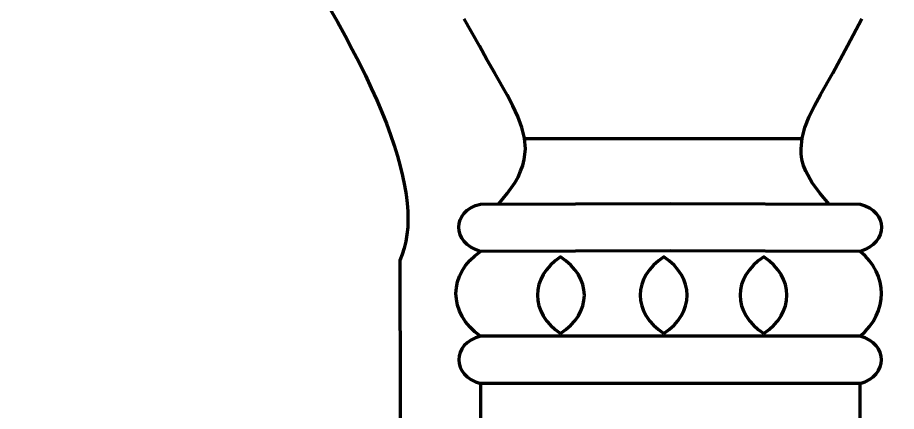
# Model space of a CAD drawing. Header units: millimetres. Extents: x -607 to 1451, y -798 to 283.
# Drawn here: x 317.23 to 332.83, y -662.23 to -655.25 of the extents above; entities that cross this region are included whole.
import ezdxf

# ---------------------------------------------------------------- set-up
doc = ezdxf.new("R2010")
doc.units = ezdxf.units.MM
doc.header["$MEASUREMENT"] = 0
doc.layers.add('layer 1', color=7, linetype='Continuous')

msp = doc.modelspace()

# ---------------------------------------------------------------- linework, layer by layer
at = {"layer": 'layer 1', "color": 242, "lineweight": 100}
msp.add_open_spline([(351.9345, -627.5165), (351.0278, -627.6915), (349.8621, -628.409), (348.4373, -629.6686), (348.4373, -629.6686), (345.4718, -629.7111), (343.0507, -630.7872), (341.1746, -632.8965), (341.1746, -632.8965), (339.9794, -631.6137), (337.2535, -632.2414), (332.9971, -634.7795), (332.9971, -634.7795), (330.6201, -634.0571), (328.2528, -635.1692), (325.8957, -638.115), (325.8957, -638.115), (324.6505, -637.3997), (323.3233, -637.1129), (321.9146, -637.2542), (321.9146, -637.2542), (320.578, -637.0313), (319.2867, -637.6591), (318.041, -639.1372), (318.041, -639.1372), (317.2286, -640.652), (317.6589, -642.0331), (319.3322, -643.2797), (319.3322, -643.2797), (321.52, -647.978), (322.614, -650.3273), (322.614, -650.3273), (322.614, -650.3273), (323.4749, -650.2913), (323.9051, -650.2735), (323.9051, -650.2735), (323.9051, -650.2735), (323.9412, -652.1743), (323.9589, -653.1248), (323.9589, -653.1248), (323.9589, -653.1248), (322.3451, -653.1247), (321.538, -653.1248), (321.538, -653.1248), (321.538, -653.1248), (323.6933, -656.3203), (324.5181, -658.4634), (324.0126, -659.5537), (324.0126, -659.5537), (324.0487, -677.5044), (324.0664, -686.4797), (324.0664, -686.4797), (324.0664, -686.4797), (323.0353, -688.1702), (323.0261, -689.7752), (324.0395, -691.2946), (324.0395, -691.2946), (324.4835, -692.2493), (324.0081, -693.3702), (322.6138, -694.6571), (322.6138, -694.6571), (323.4567, -696.6613), (323.4747, -698.6877), (322.6676, -700.7363), (322.6676, -700.7363), (323.1217, -705.5435), (325.184, -708.8075), (328.8546, -710.5277), (328.8546, -710.5277), (331.5938, -709.5959), (333.4408, -707.0317), (334.3957, -702.8345), (334.3957, -702.8345), (346.2676, -702.7268), (352.2034, -702.6732), (352.2034, -702.6732)], degree=3, knots=[0, 0, 0, 0, 0.05, 0.05, 0.05, 0.05, 0.1, 0.1, 0.1, 0.1, 0.15, 0.15, 0.15, 0.15, 0.2, 0.2, 0.2, 0.2, 0.25, 0.25, 0.25, 0.25, 0.3, 0.3, 0.3, 0.3, 0.35, 0.35, 0.35, 0.35, 0.4, 0.4, 0.4, 0.4, 0.45, 0.45, 0.45, 0.45, 0.5, 0.5, 0.5, 0.5, 0.55, 0.55, 0.55, 0.55, 0.6, 0.6, 0.6, 0.6, 0.65, 0.65, 0.65, 0.65, 0.7, 0.7, 0.7, 0.7, 0.75, 0.75, 0.75, 0.75, 0.8, 0.8, 0.8, 0.8, 0.85, 0.85, 0.85, 0.85, 0.9, 0.9, 0.9, 0.9, 1, 1, 1, 1], dxfattribs=at)
at = {"layer": 'layer 1', "lineweight": 100}
for points, knots in [([(325.7656, -658.5547), (325.7656, -658.5547), (325.9194, -658.3708), (325.9194, -658.3708), (325.9194, -658.3708), (325.9194, -658.3708), (326.054, -658.1764), (326.054, -658.1764), (326.054, -658.1764), (326.054, -658.1764), (326.1103, -658.0759), (326.1103, -658.0759), (326.1103, -658.0759), (326.1103, -658.0759), (326.1571, -657.9737), (326.1571, -657.9737), (326.1571, -657.9737), (326.1571, -657.9737), (326.1932, -657.87), (326.1932, -657.87), (326.1932, -657.87), (326.1932, -657.87), (326.2169, -657.7651), (326.2169, -657.7651), (326.2169, -657.7651), (326.2169, -657.7651), (326.2336, -657.671), (326.2336, -657.671), (326.2336, -657.671), (326.2336, -657.671), (326.2401, -657.5765), (326.2401, -657.5765), (326.2401, -657.5765), (326.2401, -657.5765), (326.2252, -657.3867), (326.2252, -657.3867), (326.2252, -657.3867), (326.2252, -657.3867), (326.1787, -657.1957), (326.1787, -657.1957), (326.1787, -657.1957), (326.1787, -657.1957), (326.1071, -657.004), (326.1071, -657.004), (326.1071, -657.004), (326.1071, -657.004), (326.0169, -656.8118), (326.0169, -656.8118), (326.0169, -656.8118), (326.0169, -656.8118), (325.9149, -656.6193), (325.9149, -656.6193), (325.9149, -656.6193), (325.9149, -656.6193), (325.701, -656.235), (325.701, -656.235), (325.701, -656.235), (325.701, -656.235), (325.5592, -655.9939), (325.5592, -655.9939), (325.5592, -655.9939), (325.5592, -655.9939), (325.4254, -655.7524), (325.4254, -655.7524), (325.4254, -655.7524), (325.4254, -655.7524), (325.1529, -655.2725), (325.1529, -655.2725)], [0, 0, 0, 0, 0.0555556, 0.0555556, 0.0555556, 0.0555556, 0.1111111, 0.1111111, 0.1111111, 0.1111111, 0.1666667, 0.1666667, 0.1666667, 0.1666667, 0.2222222, 0.2222222, 0.2222222, 0.2222222, 0.2777778, 0.2777778, 0.2777778, 0.2777778, 0.3333333, 0.3333333, 0.3333333, 0.3333333, 0.3888889, 0.3888889, 0.3888889, 0.3888889, 0.4444444, 0.4444444, 0.4444444, 0.4444444, 0.5, 0.5, 0.5, 0.5, 0.5555556, 0.5555556, 0.5555556, 0.5555556, 0.6111111, 0.6111111, 0.6111111, 0.6111111, 0.6666667, 0.6666667, 0.6666667, 0.6666667, 0.7222222, 0.7222222, 0.7222222, 0.7222222, 0.7777778, 0.7777778, 0.7777778, 0.7777778, 0.8333333, 0.8333333, 0.8333333, 0.8333333, 0.8888889, 0.8888889, 0.8888889, 0.8888889, 1, 1, 1, 1]), ([(331.6332, -658.5547), (331.6332, -658.5547), (331.4715, -658.3708), (331.4715, -658.3708), (331.4715, -658.3708), (331.4715, -658.3708), (331.331, -658.1764), (331.331, -658.1764), (331.331, -658.1764), (331.331, -658.1764), (331.2206, -657.9737), (331.2206, -657.9737), (331.2206, -657.9737), (331.2206, -657.9737), (331.1796, -657.87), (331.1796, -657.87), (331.1796, -657.87), (331.1796, -657.87), (331.1494, -657.7651), (331.1494, -657.7651), (331.1494, -657.7651), (331.1494, -657.7651), (331.136, -657.671), (331.136, -657.671), (331.136, -657.671), (331.136, -657.671), (331.1327, -657.5765), (331.1327, -657.5765), (331.1327, -657.5765), (331.1327, -657.5765), (331.1526, -657.3867), (331.1526, -657.3867), (331.1526, -657.3867), (331.1526, -657.3867), (331.2031, -657.1957), (331.2031, -657.1957), (331.2031, -657.1957), (331.2031, -657.1957), (331.2779, -657.004), (331.2779, -657.004), (331.2779, -657.004), (331.2779, -657.004), (331.3709, -656.8118), (331.3709, -656.8118), (331.3709, -656.8118), (331.3709, -656.8118), (331.476, -656.6193), (331.476, -656.6193), (331.476, -656.6193), (331.476, -656.6193), (331.6976, -656.235), (331.6976, -656.235), (331.6976, -656.235), (331.6976, -656.235), (331.9595, -655.7524), (331.9595, -655.7524), (331.9595, -655.7524), (331.9595, -655.7524), (332.2133, -655.2725), (332.2133, -655.2725)], [0, 0, 0, 0, 0.0625, 0.0625, 0.0625, 0.0625, 0.125, 0.125, 0.125, 0.125, 0.1875, 0.1875, 0.1875, 0.1875, 0.25, 0.25, 0.25, 0.25, 0.3125, 0.3125, 0.3125, 0.3125, 0.375, 0.375, 0.375, 0.375, 0.4375, 0.4375, 0.4375, 0.4375, 0.5, 0.5, 0.5, 0.5, 0.5625, 0.5625, 0.5625, 0.5625, 0.625, 0.625, 0.625, 0.625, 0.6875, 0.6875, 0.6875, 0.6875, 0.75, 0.75, 0.75, 0.75, 0.8125, 0.8125, 0.8125, 0.8125, 0.875, 0.875, 0.875, 0.875, 1, 1, 1, 1]), ([(326.2169, -657.3948), (326.2169, -657.3948), (328.6993, -657.3949), (328.6993, -657.3949), (328.6993, -657.3949), (328.6993, -657.3949), (331.1494, -657.3949), (331.1494, -657.3949)], [0, 0, 0, 0, 0.3333333, 0.3333333, 0.3333333, 0.3333333, 1, 1, 1, 1]), ([(332.1811, -659.3938), (332.1811, -659.3938), (328.8139, -659.385), (328.8139, -659.385), (328.8139, -659.385), (328.8139, -659.385), (325.443, -659.3939), (325.443, -659.3939), (325.443, -659.3939), (325.443, -659.3939), (325.3526, -659.3614), (325.3526, -659.3614), (325.3526, -659.3614), (325.3526, -659.3614), (325.2742, -659.3205), (325.2742, -659.3205), (325.2742, -659.3205), (325.2742, -659.3205), (325.2079, -659.2723), (325.2079, -659.2723), (325.2079, -659.2723), (325.2079, -659.2723), (325.1537, -659.2181), (325.1537, -659.2181), (325.1537, -659.2181), (325.1537, -659.2181), (325.1115, -659.1591), (325.1115, -659.1591), (325.1115, -659.1591), (325.1115, -659.1591), (325.0813, -659.0966), (325.0813, -659.0966), (325.0813, -659.0966), (325.0813, -659.0966), (325.0632, -659.0319), (325.0632, -659.0319), (325.0632, -659.0319), (325.0632, -659.0319), (325.0572, -658.9661), (325.0572, -658.9661), (325.0572, -658.9661), (325.0572, -658.9661), (325.0632, -658.9006), (325.0632, -658.9006), (325.0632, -658.9006), (325.0632, -658.9006), (325.0813, -658.8366), (325.0813, -658.8366), (325.0813, -658.8366), (325.0813, -658.8366), (325.1115, -658.7754), (325.1115, -658.7754), (325.1115, -658.7754), (325.1115, -658.7754), (325.1537, -658.7182), (325.1537, -658.7182), (325.1537, -658.7182), (325.1537, -658.7182), (325.2079, -658.6663), (325.2079, -658.6663), (325.2079, -658.6663), (325.2079, -658.6663), (325.2742, -658.6209), (325.2742, -658.6209), (325.2742, -658.6209), (325.2742, -658.6209), (325.3526, -658.5833), (325.3526, -658.5833), (325.3526, -658.5833), (325.3526, -658.5833), (325.443, -658.5547), (325.443, -658.5547), (325.443, -658.5547), (325.443, -658.5547), (328.8139, -658.5471), (328.8139, -658.5471), (328.8139, -658.5471), (328.8139, -658.5471), (332.1811, -658.5547), (332.1811, -658.5547), (332.1811, -658.5547), (332.1811, -658.5547), (332.27, -658.5844), (332.27, -658.5844), (332.27, -658.5844), (332.27, -658.5844), (332.3472, -658.6226), (332.3472, -658.6226), (332.3472, -658.6226), (332.3472, -658.6226), (332.4124, -658.6684), (332.4124, -658.6684), (332.4124, -658.6684), (332.4124, -658.6684), (332.4658, -658.7202), (332.4658, -658.7202), (332.4658, -658.7202), (332.4658, -658.7202), (332.5073, -658.7771), (332.5073, -658.7771), (332.5073, -658.7771), (332.5073, -658.7771), (332.537, -658.8379), (332.537, -658.8379), (332.537, -658.8379), (332.537, -658.8379), (332.5548, -658.9013), (332.5548, -658.9013), (332.5548, -658.9013), (332.5548, -658.9013), (332.5607, -658.9661), (332.5607, -658.9661), (332.5607, -658.9661), (332.5607, -658.9661), (332.5548, -659.0312), (332.5548, -659.0312), (332.5548, -659.0312), (332.5548, -659.0312), (332.537, -659.0953), (332.537, -659.0953), (332.537, -659.0953), (332.537, -659.0953), (332.5073, -659.1574), (332.5073, -659.1574), (332.5073, -659.1574), (332.5073, -659.1574), (332.4658, -659.2161), (332.4658, -659.2161), (332.4658, -659.2161), (332.4658, -659.2161), (332.4124, -659.2703), (332.4124, -659.2703), (332.4124, -659.2703), (332.4124, -659.2703), (332.3472, -659.3187), (332.3472, -659.3187), (332.3472, -659.3187), (332.3472, -659.3187), (332.27, -659.3604), (332.27, -659.3604), (332.27, -659.3604), (332.27, -659.3604), (332.1811, -659.3939), (332.1811, -659.3939)], [0, 0, 0, 0, 0.027027, 0.027027, 0.027027, 0.027027, 0.0540541, 0.0540541, 0.0540541, 0.0540541, 0.0810811, 0.0810811, 0.0810811, 0.0810811, 0.1081081, 0.1081081, 0.1081081, 0.1081081, 0.1351351, 0.1351351, 0.1351351, 0.1351351, 0.1621622, 0.1621622, 0.1621622, 0.1621622, 0.1891892, 0.1891892, 0.1891892, 0.1891892, 0.2162162, 0.2162162, 0.2162162, 0.2162162, 0.2432432, 0.2432432, 0.2432432, 0.2432432, 0.2702703, 0.2702703, 0.2702703, 0.2702703, 0.2972973, 0.2972973, 0.2972973, 0.2972973, 0.3243243, 0.3243243, 0.3243243, 0.3243243, 0.3513514, 0.3513514, 0.3513514, 0.3513514, 0.3783784, 0.3783784, 0.3783784, 0.3783784, 0.4054054, 0.4054054, 0.4054054, 0.4054054, 0.4324324, 0.4324324, 0.4324324, 0.4324324, 0.4594595, 0.4594595, 0.4594595, 0.4594595, 0.4864865, 0.4864865, 0.4864865, 0.4864865, 0.5135135, 0.5135135, 0.5135135, 0.5135135, 0.5405405, 0.5405405, 0.5405405, 0.5405405, 0.5675676, 0.5675676, 0.5675676, 0.5675676, 0.5945946, 0.5945946, 0.5945946, 0.5945946, 0.6216216, 0.6216216, 0.6216216, 0.6216216, 0.6486486, 0.6486486, 0.6486486, 0.6486486, 0.6756757, 0.6756757, 0.6756757, 0.6756757, 0.7027027, 0.7027027, 0.7027027, 0.7027027, 0.7297297, 0.7297297, 0.7297297, 0.7297297, 0.7567568, 0.7567568, 0.7567568, 0.7567568, 0.7837838, 0.7837838, 0.7837838, 0.7837838, 0.8108108, 0.8108108, 0.8108108, 0.8108108, 0.8378378, 0.8378378, 0.8378378, 0.8378378, 0.8648649, 0.8648649, 0.8648649, 0.8648649, 0.8918919, 0.8918919, 0.8918919, 0.8918919, 0.9189189, 0.9189189, 0.9189189, 0.9189189, 0.9459459, 0.9459459, 0.9459459, 0.9459459, 1, 1, 1, 1]), ([(325.4431, -660.8993), (325.4431, -660.8993), (325.3414, -660.8192), (325.3414, -660.8192), (325.3414, -660.8192), (325.3414, -660.8192), (325.2532, -660.7331), (325.2532, -660.7331), (325.2532, -660.7331), (325.2532, -660.7331), (325.1787, -660.6419), (325.1787, -660.6419), (325.1787, -660.6419), (325.1787, -660.6419), (325.1176, -660.5465), (325.1176, -660.5465), (325.1176, -660.5465), (325.1176, -660.5465), (325.0702, -660.4478), (325.0702, -660.4478), (325.0702, -660.4478), (325.0702, -660.4478), (325.0363, -660.3465), (325.0363, -660.3465), (325.0363, -660.3465), (325.0363, -660.3465), (325.016, -660.2437), (325.016, -660.2437), (325.016, -660.2437), (325.016, -660.2437), (325.0091, -660.1403), (325.0091, -660.1403), (325.0091, -660.1403), (325.0091, -660.1403), (325.016, -660.0369), (325.016, -660.0369), (325.016, -660.0369), (325.016, -660.0369), (325.0363, -659.9346), (325.0363, -659.9346), (325.0363, -659.9346), (325.0363, -659.9346), (325.0702, -659.8345), (325.0702, -659.8345), (325.0702, -659.8345), (325.0702, -659.8345), (325.1176, -659.7371), (325.1176, -659.7371), (325.1176, -659.7371), (325.1176, -659.7371), (325.1787, -659.6435), (325.1787, -659.6435), (325.1787, -659.6435), (325.1787, -659.6435), (325.2532, -659.5544), (325.2532, -659.5544), (325.2532, -659.5544), (325.2532, -659.5544), (325.3414, -659.4709), (325.3414, -659.4709), (325.3414, -659.4709), (325.3414, -659.4709), (325.443, -659.3939), (325.443, -659.3939)], [0, 0, 0, 0, 0.0588235, 0.0588235, 0.0588235, 0.0588235, 0.1176471, 0.1176471, 0.1176471, 0.1176471, 0.1764706, 0.1764706, 0.1764706, 0.1764706, 0.2352941, 0.2352941, 0.2352941, 0.2352941, 0.2941176, 0.2941176, 0.2941176, 0.2941176, 0.3529412, 0.3529412, 0.3529412, 0.3529412, 0.4117647, 0.4117647, 0.4117647, 0.4117647, 0.4705882, 0.4705882, 0.4705882, 0.4705882, 0.5294118, 0.5294118, 0.5294118, 0.5294118, 0.5882353, 0.5882353, 0.5882353, 0.5882353, 0.6470588, 0.6470588, 0.6470588, 0.6470588, 0.7058824, 0.7058824, 0.7058824, 0.7058824, 0.7647059, 0.7647059, 0.7647059, 0.7647059, 0.8235294, 0.8235294, 0.8235294, 0.8235294, 0.8823529, 0.8823529, 0.8823529, 0.8823529, 1, 1, 1, 1]), ([(332.1811, -660.8993), (332.1811, -660.8993), (332.2702, -660.8155), (332.2702, -660.8155), (332.2702, -660.8155), (332.2702, -660.8155), (332.3474, -660.7271), (332.3474, -660.7271), (332.3474, -660.7271), (332.3474, -660.7271), (332.4128, -660.635), (332.4128, -660.635), (332.4128, -660.635), (332.4128, -660.635), (332.4663, -660.5397), (332.4663, -660.5397), (332.4663, -660.5397), (332.4663, -660.5397), (332.5078, -660.4418), (332.5078, -660.4418), (332.5078, -660.4418), (332.5078, -660.4418), (332.5376, -660.3423), (332.5376, -660.3423), (332.5376, -660.3423), (332.5376, -660.3423), (332.5553, -660.2415), (332.5553, -660.2415), (332.5553, -660.2415), (332.5553, -660.2415), (332.5613, -660.1403), (332.5613, -660.1403), (332.5613, -660.1403), (332.5613, -660.1403), (332.5553, -660.0392), (332.5553, -660.0392), (332.5553, -660.0392), (332.5553, -660.0392), (332.5376, -659.939), (332.5376, -659.939), (332.5376, -659.939), (332.5376, -659.939), (332.5078, -659.8404), (332.5078, -659.8404), (332.5078, -659.8404), (332.5078, -659.8404), (332.4663, -659.7439), (332.4663, -659.7439), (332.4663, -659.7439), (332.4663, -659.7439), (332.4128, -659.6504), (332.4128, -659.6504), (332.4128, -659.6504), (332.4128, -659.6504), (332.3474, -659.5604), (332.3474, -659.5604), (332.3474, -659.5604), (332.3474, -659.5604), (332.2702, -659.4747), (332.2702, -659.4747), (332.2702, -659.4747), (332.2702, -659.4747), (332.1811, -659.3939), (332.1811, -659.3939)], [0, 0, 0, 0, 0.0588235, 0.0588235, 0.0588235, 0.0588235, 0.1176471, 0.1176471, 0.1176471, 0.1176471, 0.1764706, 0.1764706, 0.1764706, 0.1764706, 0.2352941, 0.2352941, 0.2352941, 0.2352941, 0.2941176, 0.2941176, 0.2941176, 0.2941176, 0.3529412, 0.3529412, 0.3529412, 0.3529412, 0.4117647, 0.4117647, 0.4117647, 0.4117647, 0.4705882, 0.4705882, 0.4705882, 0.4705882, 0.5294118, 0.5294118, 0.5294118, 0.5294118, 0.5882353, 0.5882353, 0.5882353, 0.5882353, 0.6470588, 0.6470588, 0.6470588, 0.6470588, 0.7058824, 0.7058824, 0.7058824, 0.7058824, 0.7647059, 0.7647059, 0.7647059, 0.7647059, 0.8235294, 0.8235294, 0.8235294, 0.8235294, 0.8823529, 0.8823529, 0.8823529, 0.8823529, 1, 1, 1, 1]), ([(326.8616, -660.8499), (326.8616, -660.8499), (326.7668, -660.78), (326.7668, -660.78), (326.7668, -660.78), (326.7668, -660.78), (326.6846, -660.704), (326.6846, -660.704), (326.6846, -660.704), (326.6846, -660.704), (326.6151, -660.6229), (326.6151, -660.6229), (326.6151, -660.6229), (326.6151, -660.6229), (326.5581, -660.5375), (326.5581, -660.5375), (326.5581, -660.5375), (326.5581, -660.5375), (326.5139, -660.4487), (326.5139, -660.4487), (326.5139, -660.4487), (326.5139, -660.4487), (326.4823, -660.3574), (326.4823, -660.3574), (326.4823, -660.3574), (326.4823, -660.3574), (326.4634, -660.2644), (326.4634, -660.2644), (326.4634, -660.2644), (326.4634, -660.2644), (326.457, -660.1705), (326.457, -660.1705), (326.457, -660.1705), (326.457, -660.1705), (326.4634, -660.0767), (326.4634, -660.0767), (326.4634, -660.0767), (326.4634, -660.0767), (326.4823, -659.9837), (326.4823, -659.9837), (326.4823, -659.9837), (326.4823, -659.9837), (326.5139, -659.8925), (326.5139, -659.8925), (326.5139, -659.8925), (326.5139, -659.8925), (326.5581, -659.8039), (326.5581, -659.8039), (326.5581, -659.8039), (326.5581, -659.8039), (326.6151, -659.7187), (326.6151, -659.7187), (326.6151, -659.7187), (326.6151, -659.7187), (326.6846, -659.6379), (326.6846, -659.6379), (326.6846, -659.6379), (326.6846, -659.6379), (326.7668, -659.5622), (326.7668, -659.5622), (326.7668, -659.5622), (326.7668, -659.5622), (326.8616, -659.4926), (326.8616, -659.4926), (326.8616, -659.4926), (326.8616, -659.4926), (326.9614, -659.5622), (326.9614, -659.5622), (326.9614, -659.5622), (326.9614, -659.5622), (327.048, -659.6379), (327.048, -659.6379), (327.048, -659.6379), (327.048, -659.6379), (327.1212, -659.7187), (327.1212, -659.7187), (327.1212, -659.7187), (327.1212, -659.7187), (327.1811, -659.8039), (327.1811, -659.8039), (327.1811, -659.8039), (327.1811, -659.8039), (327.2276, -659.8925), (327.2276, -659.8925), (327.2276, -659.8925), (327.2276, -659.8925), (327.261, -659.9837), (327.261, -659.9837), (327.261, -659.9837), (327.261, -659.9837), (327.281, -660.0767), (327.281, -660.0767), (327.281, -660.0767), (327.281, -660.0767), (327.2876, -660.1705), (327.2876, -660.1705), (327.2876, -660.1705), (327.2876, -660.1705), (327.281, -660.2644), (327.281, -660.2644), (327.281, -660.2644), (327.281, -660.2644), (327.261, -660.3574), (327.261, -660.3574), (327.261, -660.3574), (327.261, -660.3574), (327.2276, -660.4487), (327.2276, -660.4487), (327.2276, -660.4487), (327.2276, -660.4487), (327.1811, -660.5375), (327.1811, -660.5375), (327.1811, -660.5375), (327.1811, -660.5375), (327.1212, -660.6229), (327.1212, -660.6229), (327.1212, -660.6229), (327.1212, -660.6229), (327.048, -660.704), (327.048, -660.704), (327.048, -660.704), (327.048, -660.704), (326.9614, -660.78), (326.9614, -660.78), (326.9614, -660.78), (326.9614, -660.78), (326.8616, -660.8499), (326.8616, -660.8499)], [0, 0, 0, 0, 0.030303, 0.030303, 0.030303, 0.030303, 0.0606061, 0.0606061, 0.0606061, 0.0606061, 0.0909091, 0.0909091, 0.0909091, 0.0909091, 0.1212121, 0.1212121, 0.1212121, 0.1212121, 0.1515152, 0.1515152, 0.1515152, 0.1515152, 0.1818182, 0.1818182, 0.1818182, 0.1818182, 0.2121212, 0.2121212, 0.2121212, 0.2121212, 0.2424242, 0.2424242, 0.2424242, 0.2424242, 0.2727273, 0.2727273, 0.2727273, 0.2727273, 0.3030303, 0.3030303, 0.3030303, 0.3030303, 0.3333333, 0.3333333, 0.3333333, 0.3333333, 0.3636364, 0.3636364, 0.3636364, 0.3636364, 0.3939394, 0.3939394, 0.3939394, 0.3939394, 0.4242424, 0.4242424, 0.4242424, 0.4242424, 0.4545455, 0.4545455, 0.4545455, 0.4545455, 0.4848485, 0.4848485, 0.4848485, 0.4848485, 0.5151515, 0.5151515, 0.5151515, 0.5151515, 0.5454545, 0.5454545, 0.5454545, 0.5454545, 0.5757576, 0.5757576, 0.5757576, 0.5757576, 0.6060606, 0.6060606, 0.6060606, 0.6060606, 0.6363636, 0.6363636, 0.6363636, 0.6363636, 0.6666667, 0.6666667, 0.6666667, 0.6666667, 0.6969697, 0.6969697, 0.6969697, 0.6969697, 0.7272727, 0.7272727, 0.7272727, 0.7272727, 0.7575758, 0.7575758, 0.7575758, 0.7575758, 0.7878788, 0.7878788, 0.7878788, 0.7878788, 0.8181818, 0.8181818, 0.8181818, 0.8181818, 0.8484848, 0.8484848, 0.8484848, 0.8484848, 0.8787879, 0.8787879, 0.8787879, 0.8787879, 0.9090909, 0.9090909, 0.9090909, 0.9090909, 0.9393939, 0.9393939, 0.9393939, 0.9393939, 1, 1, 1, 1]), ([(328.6993, -660.8499), (328.6993, -660.8499), (328.6008, -660.78), (328.6008, -660.78), (328.6008, -660.78), (328.6008, -660.78), (328.5155, -660.704), (328.5155, -660.704), (328.5155, -660.704), (328.5155, -660.704), (328.4433, -660.6229), (328.4433, -660.6229), (328.4433, -660.6229), (328.4433, -660.6229), (328.3842, -660.5375), (328.3842, -660.5375), (328.3842, -660.5375), (328.3842, -660.5375), (328.3383, -660.4487), (328.3383, -660.4487), (328.3383, -660.4487), (328.3383, -660.4487), (328.3054, -660.3574), (328.3054, -660.3574), (328.3054, -660.3574), (328.3054, -660.3574), (328.2858, -660.2644), (328.2858, -660.2644), (328.2858, -660.2644), (328.2858, -660.2644), (328.2792, -660.1705), (328.2792, -660.1705), (328.2792, -660.1705), (328.2792, -660.1705), (328.2858, -660.0767), (328.2858, -660.0767), (328.2858, -660.0767), (328.2858, -660.0767), (328.3054, -659.9837), (328.3054, -659.9837), (328.3054, -659.9837), (328.3054, -659.9837), (328.3383, -659.8925), (328.3383, -659.8925), (328.3383, -659.8925), (328.3383, -659.8925), (328.3842, -659.8039), (328.3842, -659.8039), (328.3842, -659.8039), (328.3842, -659.8039), (328.4433, -659.7187), (328.4433, -659.7187), (328.4433, -659.7187), (328.4433, -659.7187), (328.5155, -659.6379), (328.5155, -659.6379), (328.5155, -659.6379), (328.5155, -659.6379), (328.6008, -659.5622), (328.6008, -659.5622), (328.6008, -659.5622), (328.6008, -659.5622), (328.6993, -659.4926), (328.6993, -659.4926), (328.6993, -659.4926), (328.6993, -659.4926), (328.7955, -659.5622), (328.7955, -659.5622), (328.7955, -659.5622), (328.7955, -659.5622), (328.8788, -659.6379), (328.8788, -659.6379), (328.8788, -659.6379), (328.8788, -659.6379), (328.9494, -659.7187), (328.9494, -659.7187), (328.9494, -659.7187), (328.9494, -659.7187), (329.0072, -659.8039), (329.0072, -659.8039), (329.0072, -659.8039), (329.0072, -659.8039), (329.0521, -659.8925), (329.0521, -659.8925), (329.0521, -659.8925), (329.0521, -659.8925), (329.0841, -659.9837), (329.0841, -659.9837), (329.0841, -659.9837), (329.0841, -659.9837), (329.1034, -660.0767), (329.1034, -660.0767), (329.1034, -660.0767), (329.1034, -660.0767), (329.1097, -660.1705), (329.1097, -660.1705), (329.1097, -660.1705), (329.1097, -660.1705), (329.1034, -660.2644), (329.1034, -660.2644), (329.1034, -660.2644), (329.1034, -660.2644), (329.0841, -660.3574), (329.0841, -660.3574), (329.0841, -660.3574), (329.0841, -660.3574), (329.0521, -660.4487), (329.0521, -660.4487), (329.0521, -660.4487), (329.0521, -660.4487), (329.0072, -660.5375), (329.0072, -660.5375), (329.0072, -660.5375), (329.0072, -660.5375), (328.9494, -660.6229), (328.9494, -660.6229), (328.9494, -660.6229), (328.9494, -660.6229), (328.8788, -660.704), (328.8788, -660.704), (328.8788, -660.704), (328.8788, -660.704), (328.7955, -660.78), (328.7955, -660.78), (328.7955, -660.78), (328.7955, -660.78), (328.6993, -660.8499), (328.6993, -660.8499)], [0, 0, 0, 0, 0.030303, 0.030303, 0.030303, 0.030303, 0.0606061, 0.0606061, 0.0606061, 0.0606061, 0.0909091, 0.0909091, 0.0909091, 0.0909091, 0.1212121, 0.1212121, 0.1212121, 0.1212121, 0.1515152, 0.1515152, 0.1515152, 0.1515152, 0.1818182, 0.1818182, 0.1818182, 0.1818182, 0.2121212, 0.2121212, 0.2121212, 0.2121212, 0.2424242, 0.2424242, 0.2424242, 0.2424242, 0.2727273, 0.2727273, 0.2727273, 0.2727273, 0.3030303, 0.3030303, 0.3030303, 0.3030303, 0.3333333, 0.3333333, 0.3333333, 0.3333333, 0.3636364, 0.3636364, 0.3636364, 0.3636364, 0.3939394, 0.3939394, 0.3939394, 0.3939394, 0.4242424, 0.4242424, 0.4242424, 0.4242424, 0.4545455, 0.4545455, 0.4545455, 0.4545455, 0.4848485, 0.4848485, 0.4848485, 0.4848485, 0.5151515, 0.5151515, 0.5151515, 0.5151515, 0.5454545, 0.5454545, 0.5454545, 0.5454545, 0.5757576, 0.5757576, 0.5757576, 0.5757576, 0.6060606, 0.6060606, 0.6060606, 0.6060606, 0.6363636, 0.6363636, 0.6363636, 0.6363636, 0.6666667, 0.6666667, 0.6666667, 0.6666667, 0.6969697, 0.6969697, 0.6969697, 0.6969697, 0.7272727, 0.7272727, 0.7272727, 0.7272727, 0.7575758, 0.7575758, 0.7575758, 0.7575758, 0.7878788, 0.7878788, 0.7878788, 0.7878788, 0.8181818, 0.8181818, 0.8181818, 0.8181818, 0.8484848, 0.8484848, 0.8484848, 0.8484848, 0.8787879, 0.8787879, 0.8787879, 0.8787879, 0.9090909, 0.9090909, 0.9090909, 0.9090909, 0.9393939, 0.9393939, 0.9393939, 0.9393939, 1, 1, 1, 1]), ([(330.4724, -660.8499), (330.4724, -660.8499), (330.3736, -660.78), (330.3736, -660.78), (330.3736, -660.78), (330.3736, -660.78), (330.288, -660.704), (330.288, -660.704), (330.288, -660.704), (330.288, -660.704), (330.2155, -660.6229), (330.2155, -660.6229), (330.2155, -660.6229), (330.2155, -660.6229), (330.1563, -660.5375), (330.1563, -660.5375), (330.1563, -660.5375), (330.1563, -660.5375), (330.1102, -660.4487), (330.1102, -660.4487), (330.1102, -660.4487), (330.1102, -660.4487), (330.0772, -660.3574), (330.0772, -660.3574), (330.0772, -660.3574), (330.0772, -660.3574), (330.0575, -660.2644), (330.0575, -660.2644), (330.0575, -660.2644), (330.0575, -660.2644), (330.0509, -660.1705), (330.0509, -660.1705), (330.0509, -660.1705), (330.0509, -660.1705), (330.0575, -660.0767), (330.0575, -660.0767), (330.0575, -660.0767), (330.0575, -660.0767), (330.0772, -659.9837), (330.0772, -659.9837), (330.0772, -659.9837), (330.0772, -659.9837), (330.1102, -659.8925), (330.1102, -659.8925), (330.1102, -659.8925), (330.1102, -659.8925), (330.1563, -659.8039), (330.1563, -659.8039), (330.1563, -659.8039), (330.1563, -659.8039), (330.2155, -659.7187), (330.2155, -659.7187), (330.2155, -659.7187), (330.2155, -659.7187), (330.288, -659.6379), (330.288, -659.6379), (330.288, -659.6379), (330.288, -659.6379), (330.3736, -659.5622), (330.3736, -659.5622), (330.3736, -659.5622), (330.3736, -659.5622), (330.4724, -659.4926), (330.4724, -659.4926), (330.4724, -659.4926), (330.4724, -659.4926), (330.5683, -659.5622), (330.5683, -659.5622), (330.5683, -659.5622), (330.5683, -659.5622), (330.6514, -659.6379), (330.6514, -659.6379), (330.6514, -659.6379), (330.6514, -659.6379), (330.7217, -659.7187), (330.7217, -659.7187), (330.7217, -659.7187), (330.7217, -659.7187), (330.7792, -659.8039), (330.7792, -659.8039), (330.7792, -659.8039), (330.7792, -659.8039), (330.8239, -659.8925), (330.8239, -659.8925), (330.8239, -659.8925), (330.8239, -659.8925), (330.8559, -659.9837), (330.8559, -659.9837), (330.8559, -659.9837), (330.8559, -659.9837), (330.8751, -660.0767), (330.8751, -660.0767), (330.8751, -660.0767), (330.8751, -660.0767), (330.8815, -660.1705), (330.8815, -660.1705), (330.8815, -660.1705), (330.8815, -660.1705), (330.8751, -660.2644), (330.8751, -660.2644), (330.8751, -660.2644), (330.8751, -660.2644), (330.8559, -660.3574), (330.8559, -660.3574), (330.8559, -660.3574), (330.8559, -660.3574), (330.8239, -660.4487), (330.8239, -660.4487), (330.8239, -660.4487), (330.8239, -660.4487), (330.7792, -660.5375), (330.7792, -660.5375), (330.7792, -660.5375), (330.7792, -660.5375), (330.7217, -660.6229), (330.7217, -660.6229), (330.7217, -660.6229), (330.7217, -660.6229), (330.6514, -660.704), (330.6514, -660.704), (330.6514, -660.704), (330.6514, -660.704), (330.5683, -660.78), (330.5683, -660.78), (330.5683, -660.78), (330.5683, -660.78), (330.4724, -660.8499), (330.4724, -660.8499)], [0, 0, 0, 0, 0.030303, 0.030303, 0.030303, 0.030303, 0.0606061, 0.0606061, 0.0606061, 0.0606061, 0.0909091, 0.0909091, 0.0909091, 0.0909091, 0.1212121, 0.1212121, 0.1212121, 0.1212121, 0.1515152, 0.1515152, 0.1515152, 0.1515152, 0.1818182, 0.1818182, 0.1818182, 0.1818182, 0.2121212, 0.2121212, 0.2121212, 0.2121212, 0.2424242, 0.2424242, 0.2424242, 0.2424242, 0.2727273, 0.2727273, 0.2727273, 0.2727273, 0.3030303, 0.3030303, 0.3030303, 0.3030303, 0.3333333, 0.3333333, 0.3333333, 0.3333333, 0.3636364, 0.3636364, 0.3636364, 0.3636364, 0.3939394, 0.3939394, 0.3939394, 0.3939394, 0.4242424, 0.4242424, 0.4242424, 0.4242424, 0.4545455, 0.4545455, 0.4545455, 0.4545455, 0.4848485, 0.4848485, 0.4848485, 0.4848485, 0.5151515, 0.5151515, 0.5151515, 0.5151515, 0.5454545, 0.5454545, 0.5454545, 0.5454545, 0.5757576, 0.5757576, 0.5757576, 0.5757576, 0.6060606, 0.6060606, 0.6060606, 0.6060606, 0.6363636, 0.6363636, 0.6363636, 0.6363636, 0.6666667, 0.6666667, 0.6666667, 0.6666667, 0.6969697, 0.6969697, 0.6969697, 0.6969697, 0.7272727, 0.7272727, 0.7272727, 0.7272727, 0.7575758, 0.7575758, 0.7575758, 0.7575758, 0.7878788, 0.7878788, 0.7878788, 0.7878788, 0.8181818, 0.8181818, 0.8181818, 0.8181818, 0.8484848, 0.8484848, 0.8484848, 0.8484848, 0.8787879, 0.8787879, 0.8787879, 0.8787879, 0.9090909, 0.9090909, 0.9090909, 0.9090909, 0.9393939, 0.9393939, 0.9393939, 0.9393939, 1, 1, 1, 1]), ([(332.1811, -661.7384), (332.1811, -661.7384), (328.8139, -661.7333), (328.8139, -661.7333), (328.8139, -661.7333), (328.8139, -661.7333), (325.443, -661.7384), (325.443, -661.7384), (325.443, -661.7384), (325.443, -661.7384), (325.3526, -661.7069), (325.3526, -661.7069), (325.3526, -661.7069), (325.3526, -661.7069), (325.2742, -661.6667), (325.2742, -661.6667), (325.2742, -661.6667), (325.2742, -661.6667), (325.2079, -661.6191), (325.2079, -661.6191), (325.2079, -661.6191), (325.2079, -661.6191), (325.1537, -661.5654), (325.1537, -661.5654), (325.1537, -661.5654), (325.1537, -661.5654), (325.1115, -661.5068), (325.1115, -661.5068), (325.1115, -661.5068), (325.1115, -661.5068), (325.0813, -661.4446), (325.0813, -661.4446), (325.0813, -661.4446), (325.0813, -661.4446), (325.0632, -661.38), (325.0632, -661.38), (325.0632, -661.38), (325.0632, -661.38), (325.0572, -661.3144), (325.0572, -661.3144), (325.0572, -661.3144), (325.0572, -661.3144), (325.0632, -661.2488), (325.0632, -661.2488), (325.0632, -661.2488), (325.0632, -661.2488), (325.0813, -661.1846), (325.0813, -661.1846), (325.0813, -661.1846), (325.0813, -661.1846), (325.1115, -661.1231), (325.1115, -661.1231), (325.1115, -661.1231), (325.1115, -661.1231), (325.1537, -661.0655), (325.1537, -661.0655), (325.1537, -661.0655), (325.1537, -661.0655), (325.2079, -661.013), (325.2079, -661.013), (325.2079, -661.013), (325.2079, -661.013), (325.2742, -660.9671), (325.2742, -660.9671), (325.2742, -660.9671), (325.2742, -660.9671), (325.3526, -660.9287), (325.3526, -660.9287), (325.3526, -660.9287), (325.3526, -660.9287), (325.443, -660.8993), (325.443, -660.8993), (325.443, -660.8993), (325.443, -660.8993), (332.1811, -660.8993), (332.1811, -660.8993), (332.1811, -660.8993), (332.1811, -660.8993), (332.27, -660.9298), (332.27, -660.9298), (332.27, -660.9298), (332.27, -660.9298), (332.3472, -660.9689), (332.3472, -660.9689), (332.3472, -660.9689), (332.3472, -660.9689), (332.4124, -661.0152), (332.4124, -661.0152), (332.4124, -661.0152), (332.4124, -661.0152), (332.4658, -661.0676), (332.4658, -661.0676), (332.4658, -661.0676), (332.4658, -661.0676), (332.5073, -661.1249), (332.5073, -661.1249), (332.5073, -661.1249), (332.5073, -661.1249), (332.537, -661.1859), (332.537, -661.1859), (332.537, -661.1859), (332.537, -661.1859), (332.5548, -661.2494), (332.5548, -661.2494), (332.5548, -661.2494), (332.5548, -661.2494), (332.5607, -661.3144), (332.5607, -661.3144), (332.5607, -661.3144), (332.5607, -661.3144), (332.5548, -661.3794), (332.5548, -661.3794), (332.5548, -661.3794), (332.5548, -661.3794), (332.537, -661.4433), (332.537, -661.4433), (332.537, -661.4433), (332.537, -661.4433), (332.5073, -661.505), (332.5073, -661.505), (332.5073, -661.505), (332.5073, -661.505), (332.4658, -661.5634), (332.4658, -661.5634), (332.4658, -661.5634), (332.4658, -661.5634), (332.4124, -661.6171), (332.4124, -661.6171), (332.4124, -661.6171), (332.4124, -661.6171), (332.3472, -661.6649), (332.3472, -661.6649), (332.3472, -661.6649), (332.3472, -661.6649), (332.27, -661.7058), (332.27, -661.7058), (332.27, -661.7058), (332.27, -661.7058), (332.1811, -661.7384), (332.1811, -661.7384)], [0, 0, 0, 0, 0.0277778, 0.0277778, 0.0277778, 0.0277778, 0.0555556, 0.0555556, 0.0555556, 0.0555556, 0.0833333, 0.0833333, 0.0833333, 0.0833333, 0.1111111, 0.1111111, 0.1111111, 0.1111111, 0.1388889, 0.1388889, 0.1388889, 0.1388889, 0.1666667, 0.1666667, 0.1666667, 0.1666667, 0.1944444, 0.1944444, 0.1944444, 0.1944444, 0.2222222, 0.2222222, 0.2222222, 0.2222222, 0.25, 0.25, 0.25, 0.25, 0.2777778, 0.2777778, 0.2777778, 0.2777778, 0.3055556, 0.3055556, 0.3055556, 0.3055556, 0.3333333, 0.3333333, 0.3333333, 0.3333333, 0.3611111, 0.3611111, 0.3611111, 0.3611111, 0.3888889, 0.3888889, 0.3888889, 0.3888889, 0.4166667, 0.4166667, 0.4166667, 0.4166667, 0.4444444, 0.4444444, 0.4444444, 0.4444444, 0.4722222, 0.4722222, 0.4722222, 0.4722222, 0.5, 0.5, 0.5, 0.5, 0.5277778, 0.5277778, 0.5277778, 0.5277778, 0.5555556, 0.5555556, 0.5555556, 0.5555556, 0.5833333, 0.5833333, 0.5833333, 0.5833333, 0.6111111, 0.6111111, 0.6111111, 0.6111111, 0.6388889, 0.6388889, 0.6388889, 0.6388889, 0.6666667, 0.6666667, 0.6666667, 0.6666667, 0.6944444, 0.6944444, 0.6944444, 0.6944444, 0.7222222, 0.7222222, 0.7222222, 0.7222222, 0.75, 0.75, 0.75, 0.75, 0.7777778, 0.7777778, 0.7777778, 0.7777778, 0.8055556, 0.8055556, 0.8055556, 0.8055556, 0.8333333, 0.8333333, 0.8333333, 0.8333333, 0.8611111, 0.8611111, 0.8611111, 0.8611111, 0.8888889, 0.8888889, 0.8888889, 0.8888889, 0.9166667, 0.9166667, 0.9166667, 0.9166667, 0.9444444, 0.9444444, 0.9444444, 0.9444444, 1, 1, 1, 1]), ([(325.4431, -687.281), (325.4431, -687.281), (332.1811, -687.281), (332.1811, -687.281), (332.1811, -687.281), (332.1811, -687.281), (332.1811, -661.7384), (332.1811, -661.7384), (332.1811, -661.7384), (332.1811, -661.7384), (325.443, -661.7384), (325.443, -661.7384), (325.443, -661.7384), (325.443, -661.7384), (325.443, -687.281), (325.443, -687.281)], [0, 0, 0, 0, 0.2, 0.2, 0.2, 0.2, 0.4, 0.4, 0.4, 0.4, 0.6, 0.6, 0.6, 0.6, 1, 1, 1, 1])]:
    msp.add_open_spline(points, degree=3, knots=knots, dxfattribs=at)

doc.saveas('drawing.dxf')
